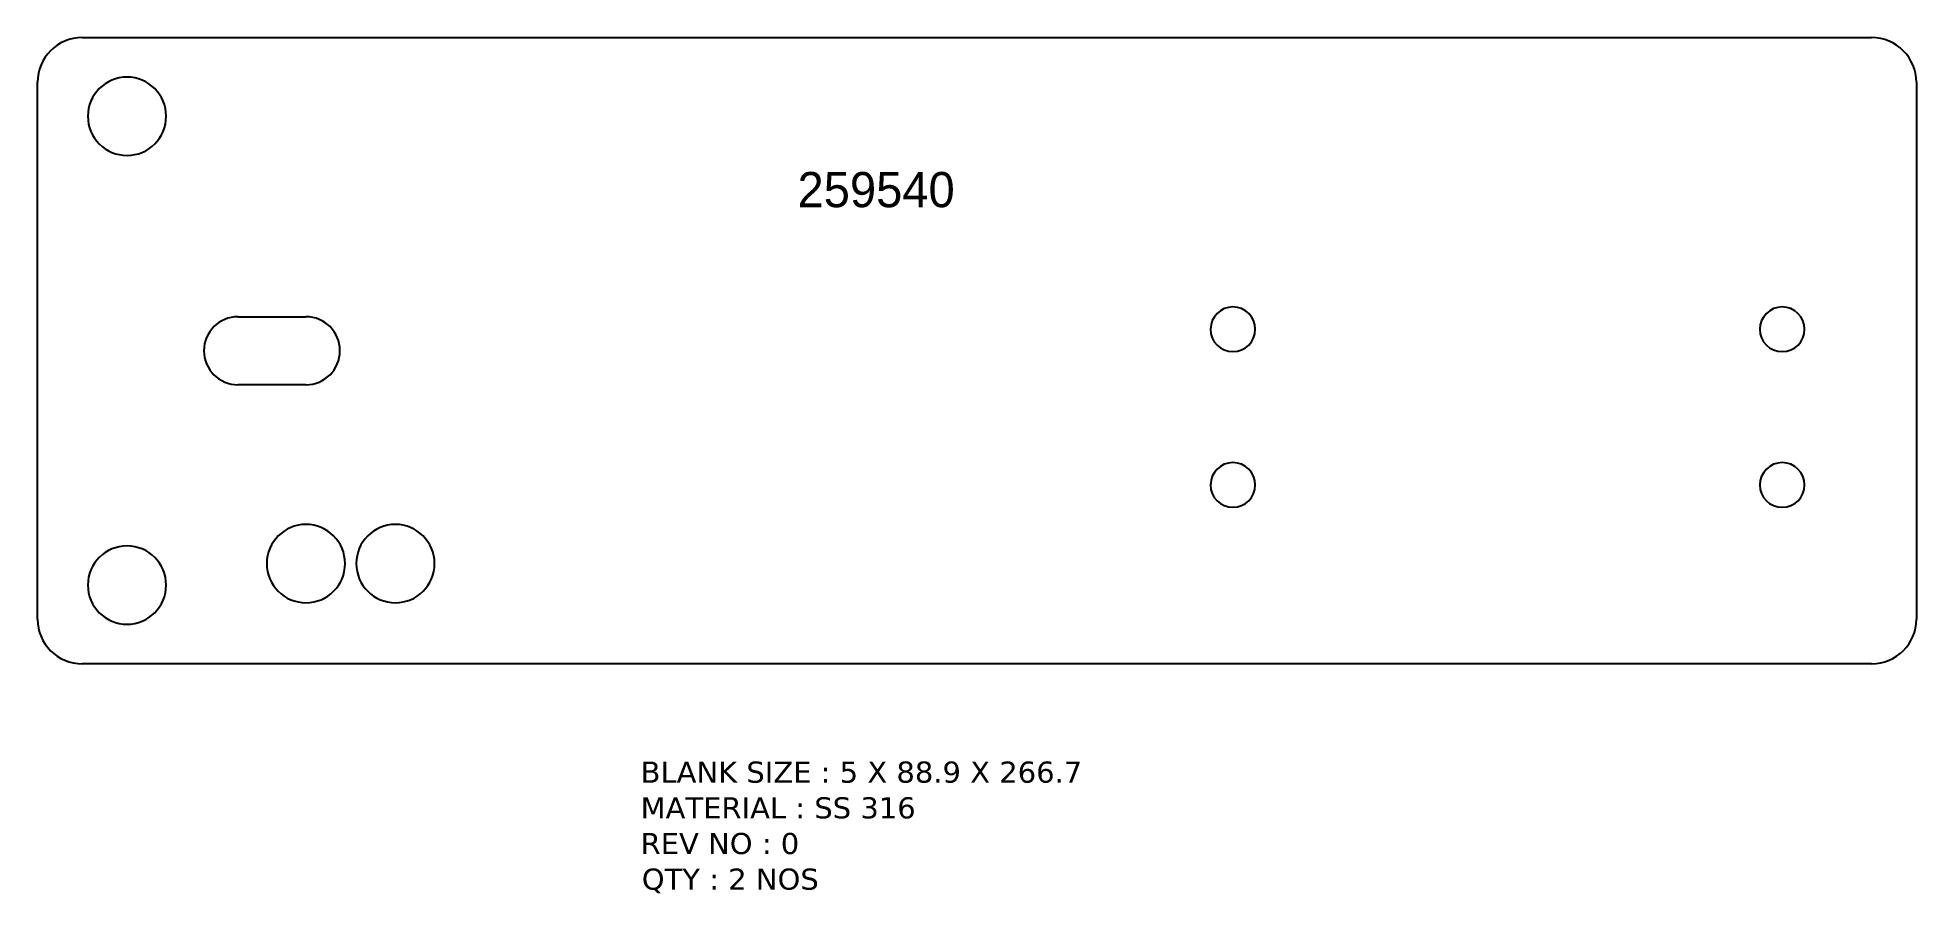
# Model space of a CAD drawing. Extents: x 2413 to 2680, y 192 to 313.
import ezdxf

# ---------------------------------------------------------------- set-up
doc = ezdxf.new("R2010")
doc.units = 0
doc.header["$MEASUREMENT"] = 0
doc.layers.get('0').update_dxf_attribs({"linetype": 'CONTINUOUS'})
doc.layers.add('LaserCutting', color=3, linetype='CONTINUOUS')
doc.styles.get("Standard").update_dxf_attribs({"font": 'verdana.TTF'})

msp = doc.modelspace()

# ---------------------------------------------------------------- linework, layer by layer
at = {"linetype": 'CONTINUOUS'}
msp.add_line((2680.01, 307.05), (2680.01, 230.85), dxfattribs=at)
for centre, start, end in [((2673.66, 307.05), 360, 90), ((2673.66, 230.85), 270, 360)]:
    msp.add_arc(centre, 6.35, start, end, dxfattribs=at)
at = {"layer": 'LaserCutting', "linetype": 'CONTINUOUS'}
for p, q in [((2419.66, 313.4), (2673.66, 313.4)), ((2413.31, 230.85), (2413.31, 307.05)), ((2441.76, 273.78), (2451.41, 273.78)), ((2451.41, 264.13), (2441.76, 264.13)), ((2673.66, 224.5), (2419.66, 224.5))]:
    msp.add_line(p, q, dxfattribs=at)
for centre, radius, start, end in [((2419.66, 307.05), 6.35, 90, 180), ((2426.01, 302.23), 5.56, 360, 180), ((2426.01, 302.23), 5.56, 180, 0), ((2582.99, 272), 3.17, 360, 180), ((2660.96, 272), 3.17, 360, 180), ((2441.76, 268.95), 4.83, 90, 270), ((2451.41, 268.95), 4.83, 270, 90), ((2582.99, 272), 3.18, 180, 0), ((2660.96, 272), 3.18, 180, 0), ((2582.99, 249.9), 3.17, 360, 180), ((2660.96, 249.9), 3.17, 360, 180), ((2582.99, 249.9), 3.18, 180, 0), ((2660.96, 249.9), 3.18, 180, 0), ((2451.41, 238.73), 5.56, 0, 180), ((2464.11, 238.73), 5.56, 360, 180), ((2426.01, 235.68), 5.56, 360, 180), ((2451.41, 238.73), 5.56, 180, 360), ((2464.11, 238.73), 5.56, 180, 0), ((2426.01, 235.68), 5.56, 180, 0), ((2419.66, 230.85), 6.35, 180, 270)]:
    msp.add_arc(centre, radius, start, end, dxfattribs=at)

# ---------------------------------------------------------------- texts
at = {"color": 7, "linetype": 'CONTINUOUS'}
for s, p in [('BLANK SIZE : 5 X 88.9 X 266.7', (2498.91, 207.63)), ('MATERIAL : SS 316', (2498.91, 202.56)), ('REV NO : 0', (2498.91, 197.5)), ('QTY : 2 NOS', (2499.08, 192.44))]:
    msp.add_text(s, height=3, dxfattribs=at).set_placement(p)
at = {"layer": 'LaserCutting', "linetype": 'CONTINUOUS', "insert": (2521.19, 294.32), "char_height": 5, "attachment_point": 1}
msp.add_mtext_dynamic_manual_height_columns('{\\fCentury Gothic|b0|i0|c0|p34;\\C1;259540}', width=22.4871, gutter_width=1, heights=[0], dxfattribs=at)

doc.saveas('drawing.dxf')
